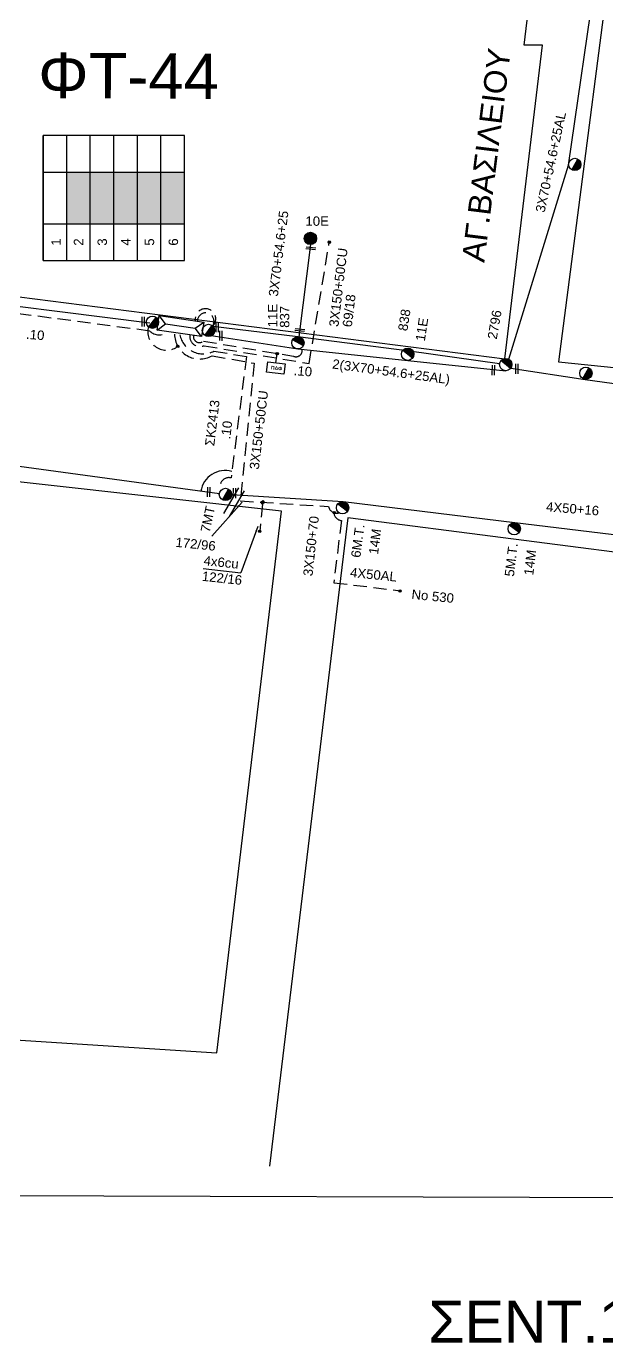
# Model space of a CAD drawing. Header units: millimetres. Extents: x 3156 to 5307, y 1191 to 2273.
# Drawn here: x 4708.8 to 4819.7, y 1211.3 to 1462.9 of the extents above; entities that cross this region are included whole.
import ezdxf
from ezdxf.enums import TextEntityAlignment as Align

# ---------------------------------------------------------------- set-up
doc = ezdxf.new("R2010")
doc.units = ezdxf.units.MM
doc.linetypes.add('DASHED', pattern=[19.05, 12.7, -6.35])
for name, color, linetype in [('Pillar Δημοτικού Φωτισμού', 7, 'Continuous'), ('Άγνωστα', 7, 'Continuous'), ('Ασφαλειοκιβώτια Χ.Τ 6 αναχωρήσεων', 7, 'Continuous'), ('Επιγραφές - Σχήματα', 7, 'Continuous'), ('Καλώδια ΧΤ   3x150+50CU', 7, 'DASHED'), ('Καλώδια ΧΤ   3x150+70AL', 7, 'DASHED'), ('Καλώδια ΧΤ   4x50AL', 7, 'DASHED'), ('Μηχανική τομή', 7, 'Continuous'), ('Στύλος Ξύλινος', 7, 'Continuous'), ('Στύλος Ξύλινος @ 1', 7, 'Continuous'), ('Στύλος ΦΜ', 7, 'Continuous'), ('Στύλος ΦΜ @ 1', 7, 'Continuous'), ('Συνδέσεις', 7, 'Continuous'), ('Συνεστραμμένα ΧΤ   3x70+54.6+25 AL', 7, 'SYN_LINE'), ('Τομή', 7, 'Continuous'), ('Υποσταθμός εναέριος 2 στύλων', 7, 'Continuous'), ('Υποσταθμός πόλεως', 7, 'Continuous'), ('Υπόβαθρο ΔΕΗ', 7, 'Continuous'), ('Υπόγεια Καλώδια Δικτύου ΧΤ   .10', 7, 'DASHED'), ('Υπόγεια καλώδια Παροχών ΧΤ   .075', 7, 'DASHED'), ('Υπόγεια καλώδια Παροχών ΧΤ   4x50AL', 7, 'DASHED'), ('Υπόγεια καλώδια Παροχών ΧΤ   4x6', 7, 'DASHED')]:
    doc.layers.add(name, color=color, linetype=linetype)
doc.styles.add('arial', font='arial.ttf')
doc.styles.get("Standard").update_dxf_attribs({"font": 'arial.ttf'})
doc.linetypes.add('SYN_LINE', pattern='A,0.5,-0.0001,["/\\/\\/\\/",Standard,S=0.1,R=0,X=0,Y=-0.05],-0.25', length=0.7501)
doc.dimstyles.new('ISO-25', dxfattribs={"dimtxt": 2.5, "dimasz": 2.5, "dimexe": 1.25, "dimexo": 0.625, "dimtad": 1, "dimtxsty": 'Standard', "dimcen": 2.5, "dimadec": 0, "dimazin": 0, "dimtfac": 1, "dimtmove": 0, "dimatfit": 3, "dimfxl": 1, "dimarcsym": 0})

# ---------------------------------------------------------------- blocks, each defined once
blk = doc.blocks.new('ΥΠΑΡΧΩΝ ΤΣΙΜΕΝΤΕΝΙΟΣ ΣΤΥΛΟΣ')
at = {"layer": 'Στύλος ΦΜ'}
blk.add_hatch(color=7, dxfattribs=at).paths.add_polyline_path([(-1.29, -2.28, 0.574793), (2.62, 0, 0.268822), (1.3, 2.27)])
at = {"layer": 'Στύλος ΦΜ', "color": 7}
blk.add_line((-1.29, -2.28), (1.3, 2.27), dxfattribs=at)
blk.add_circle((0, 0), 2.62, dxfattribs=at)
at = {"layer": 'Στύλος ΦΜ', "flags": 4}
for tag, p in [('ΑΡΙΘΜΟΣ', (-4.68, 8.05)), ('ΤΥΠΟΣ', (-4.91, 3.03))]:
    blk.add_attdef(tag, p, '', height=4, dxfattribs=at)
blk = doc.blocks.new('ΥΠΑΡΧΩΝ ΞΥΛΙΝΟΣ ΣΤΥΛΟΣ')
at = {"layer": 'Στύλος Ξύλινος'}
h = blk.add_hatch(color=7, dxfattribs=at)
h.paths.add_polyline_path([(-2.62, 0, 0.270008), (-1.29, -2.28), (1.3, 2.27, 0.576266)])
h.paths.add_polyline_path([(-1.29, -2.28, 0.574793), (2.62, 0, 0.268822), (1.3, 2.27)])
at = {"layer": 'Στύλος Ξύλινος', "color": 7}
blk.add_line((-1.29, -2.28), (1.3, 2.27), dxfattribs=at)
blk.add_circle((0, 0), 2.62, dxfattribs=at)
at = {"layer": 'Στύλος Ξύλινος', "flags": 4}
for tag, p in [('ΑΡΙΘΜΟΣ', (-4.91, 8.6)), ('ΤΥΠΟΣ', (-4.85, 3.39))]:
    blk.add_attdef(tag, p, '', height=4, dxfattribs=at)
blk = doc.blocks.new('ΥΠΟΣΤΑΘΜΟΣ ΕΝΑΕΡΙΟΣ ΕΠΙ 2 ΣΤΥΛΩΝ')
at = {"layer": 'Υποσταθμός εναέριος 2 στύλων', "linetype": 'Continuous'}
for points in [[(-11.97, -2.11, 0.574793), (-8.45, -0.07, 0.268822), (-9.64, 1.98)], [(9.68, -2.15, 0.574793), (13.19, -0.1, 0.268822), (12.01, 1.95)]]:
    blk.add_hatch(color=256, dxfattribs=at).paths.add_polyline_path(points)
for p, q in [((-11.97, -2.11), (-9.64, 1.98)), ((9.68, -2.15), (12.01, 1.95))]:
    blk.add_line(p, q, dxfattribs=at)
for centre in [(-10.81, -0.07), (10.84, -0.1)]:
    blk.add_circle(centre, 2.36, dxfattribs=at)
at = {"layer": 'Υποσταθμός πόλεως', "linetype": 'Continuous', "ltscale": 40}
blk.add_lwpolyline([(-8.57, 2.82), (8.57, 2.82), (8.57, -2.82), (-8.57, -2.82)], close=True, dxfattribs=at)
for points in [[(-5.75, 0), (-8.57, 2.82)], [(-8.57, -2.82), (-5.75, 0)], [(-5.75, 0), (5.75, 0)], [(5.75, 0), (8.57, 2.82)], [(8.57, -2.82), (5.75, 0)]]:
    blk.add_lwpolyline(points, dxfattribs=at)
at = {"layer": 'Υποσταθμός εναέριος 2 στύλων', "ltscale": 40, "flags": 1}
for tag, p in [('ΜΕΤΑΣΧΗΜΑΤΙΣΜΟΣ', (14.09, 2.51)), ('ΙΣΧΥΣ', (14.07, -0.28)), ('ΑΡΙΘΜΟΣ', (14.19, -3))]:
    blk.add_attdef(tag, p, '', height=1.8, dxfattribs=at)
blk = doc.blocks.new('ΜΗΧΑΝΙΚΗ ΤΟΜΗ')
at = {"layer": 'Μηχανική τομή', "ltscale": 40}
for p, q in [((-1.89, 0.78), (1.89, 0.78)), ((1.89, 0), (-1.89, 0))]:
    blk.add_line(p, q, dxfattribs=at)
blk = doc.blocks.new('ΤΟΜΗ')
at = {"layer": 'Τομή', "ltscale": 40}
for p, q in [((-5.68, 0), (5.68, 0)), ((5.68, -2.33), (-5.68, -2.33))]:
    blk.add_line(p, q, dxfattribs=at)
blk = doc.blocks.new('ΑΣΦΑΛΕΙΟΚΙΒΩΤΙΟ ΥΠΟΣΤΑΘΜΟΥ 6 ΑΝΑΧΩΡΗΣΕΩΝ')
at = {"layer": 'Ασφαλειοκιβώτια Χ.Τ 6 αναχωρήσεων', "ltscale": 40}
for p, q in [((-23.91, 27), (23.91, 27)), ((-9.83, 27), (-9.83, -27)), ((9.83, 27), (9.83, -27)), ((-23.91, 18), (23.91, 18)), ((-23.91, 9), (23.91, 9)), ((-23.91, 0), (23.91, 0)), ((-23.91, -9), (23.91, -9)), ((-23.91, -18), (23.91, -18))]:
    blk.add_line(p, q, dxfattribs=at)
at = {"layer": 'Ασφαλειοκιβώτια Χ.Τ 6 αναχωρήσεων'}
blk.add_lwpolyline([(-23.91, -27), (23.91, -27), (23.91, 27), (-23.91, 27)], close=True, dxfattribs=at)
for s, p in [('1', (-18.23, 20.26)), ('2', (-18.23, 11.69)), ('3', (-18.23, 2.62)), ('4', (-18.23, -6.41)), ('5', (-18.23, -15.42)), ('6', (-18.23, -24.55))]:
    blk.add_text(s, height=3.6, dxfattribs=at).set_placement(p)
at = {"layer": 'Ασφαλειοκιβώτια Χ.Τ 6 αναχωρήσεων', "ltscale": 40}
for tag, height, p in [('ΟΝΟΜΑ', 5, (-0.27, 31.68)), ('ΚΕΙΜΕΝΟ 1', 2, (16.95, 22.41)), ('ΚΕΙΜΕΝΟ 2', 2, (16.95, 13.71)), ('ΚΕΙΜΕΝΟ 3', 2, (16.95, 4.31)), ('ΚΕΙΜΕΝΟ 4', 2, (16.95, -4.67)), ('ΚΕΙΜΕΝΟ 5', 2, (16.95, -13.51)), ('ΚΕΙΜΕΝΟ 6', 2, (16.95, -22.43)), ('ΣΧ', 2, (-0.21, -29.21))]:
    blk.add_attdef(tag, text='', height=height, dxfattribs=at).set_placement(p, align=Align.MIDDLE_CENTER)
blk = doc.blocks.new('PILLAR ΔΗΜΟΤΙΚΟΥ ΦΩΤΙΣΜΟΥ')
at = {"layer": 'Pillar Δημοτικού Φωτισμού', "ltscale": 40}
for p, q in [((-3.64, 2), (3.07, 2)), ((-3.64, -2), (-3.64, 2)), ((3.07, 2), (3.07, -2)), ((3.07, -2), (-3.64, -2))]:
    blk.add_line(p, q, dxfattribs=at)
at = {"layer": 'Pillar Δημοτικού Φωτισμού', "insert": (-2.13, 0.69), "char_height": 1.3575, "width": 109.961, "attachment_point": 1}
blk.add_mtext('{\\fArial|b1|i0|c161|p34;ΠΔΦ}', dxfattribs=at)
blk = doc.blocks.new('_ΣΥΝΔΕΣΗ')
at = {"layer": 'Συνδέσεις', "linetype": 'SYN_LINE', "ltscale": 40}
blk.add_hatch(color=256, dxfattribs=at).paths.add_polyline_path([(0.5, -0.01, 1), (-0.5, -0.01, 1)])
at = {"layer": 'Συνδέσεις'}
blk.add_circle((0, -0.01), 0.5, dxfattribs=at)
blk = doc.blocks.new('TSONTA XT1')
at = {"ltscale": 40}
h = blk.add_hatch(color=256, dxfattribs=at)
h.dxf.hatch_style = 1
h.paths.add_polyline_path([(595.96, 2487.66), (597.07, 2488.77), (595.96, 2489.87), (594.85, 2488.77)])
blk.add_lwpolyline([(594.85, 2488.77), (595.96, 2489.87), (597.07, 2488.77), (595.96, 2487.66)], close=True, dxfattribs=at)

msp = doc.modelspace()

# ---------------------------------------------------------------- hatches: boundary and pattern name
at = {"layer": 'Ασφαλειοκιβώτια Χ.Τ 6 αναχωρήσεων'}
for color, points in [(85, [(4720.98, 1435), (4716.48, 1435), (4716.48, 1425.17), (4720.98, 1425.17)]), (2, [(4725.48, 1435), (4720.98, 1435), (4720.98, 1425.17), (4725.48, 1425.17)]), (1, [(4729.98, 1435), (4725.48, 1435), (4725.48, 1425.17), (4729.98, 1425.17)]), (6, [(4734.48, 1435), (4729.98, 1435), (4729.98, 1425.17), (4734.48, 1425.17)]), (151, [(4738.98, 1435), (4734.48, 1435), (4734.48, 1425.17), (4738.98, 1425.17)])]:
    msp.add_hatch(color=color, dxfattribs=at).paths.add_polyline_path(points)

# ---------------------------------------------------------------- linework, layer by layer
at = {"layer": 'Άγνωστα', "color": 1}
msp.add_lwpolyline([(4441.2, 1461.85), (4458.54, 1452.19), (4504.19, 1425.49), (4533.3, 1411.29), (4580.67, 1398.8), (4625.28, 1388.42), (4690.06, 1381.18), (4745.65, 1373.59)], dxfattribs=at)
at = {"layer": 'Άγνωστα', "color": 2, "linetype": 'SYN_LINE', "ltscale": 15}
msp.add_lwpolyline([(4763.04, 1421.18), (4760.82, 1403.57)], dxfattribs=at)
at = {"layer": 'Άγνωστα', "color": 151}
msp.add_lwpolyline([(4732.39, 1406.15), (4689.81, 1411.48)], dxfattribs=at)
at = {"layer": 'Άγνωστα', "color": 1, "linetype": 'DASHED', "ltscale": 0.2}
msp.add_lwpolyline([(4738.12, 1403.93, 0.508945), (4744.61, 1400.82), (4750.81, 1399.77), (4747.9, 1376.59, 0.616292), (4745.91, 1374.18, -4.936509)], format="xyb", dxfattribs=at)
at = {"layer": 'Άγνωστα', "color": 85}
msp.add_lwpolyline([(4801.32, 1397.57), (4815.52, 1395.41), (4839.18, 1392.15), (4866.08, 1387.93), (4889.52, 1383.53)], dxfattribs=at)
at = {"layer": 'Άγνωστα', "color": 27}
msp.add_lwpolyline([(4748, 1373.43), (4769.33, 1372.06), (4802.13, 1368.04), (4824.71, 1365.33), (4851.16, 1361.87), (4879.65, 1357.37), (4895.7, 1354.65)], dxfattribs=at)
at = {"layer": 'Καλώδια ΧΤ   3x150+50CU', "linetype": 'DASHED', "ltscale": 0.2}
msp.add_lwpolyline([(4740, 1403.93, 0.590039), (4742.74, 1401.85), (4762.79, 1398.45), (4766.65, 1421.63)], format="xyb", dxfattribs=at)
at = {"layer": 'Καλώδια ΧΤ   3x150+50CU', "color": 151, "ltscale": 0.2}
msp.add_lwpolyline([(4737.07, 1404.08, 0.567887), (4744.25, 1399.91), (4752.31, 1398.51), (4749.63, 1372.2), (4766.49, 1371.11, 0.411136), (4768.57, 1369.88)], format="xyb", dxfattribs=at)
at = {"layer": 'Καλώδια ΧΤ   3x150+50CU', "color": 2, "ltscale": 0.2}
msp.add_lwpolyline([(4740.7, 1403.8, 0.706474), (4742.59, 1402.73), (4759.8, 1399.84, 0.683513), (4761.39, 1401.47)], format="xyb", dxfattribs=at)
msp.add_lwpolyline([(4756.47, 1398.56), (4756.69, 1400.32)], dxfattribs=at)
at = {"layer": 'Καλώδια ΧΤ   3x150+50CU', "color": 6, "ltscale": 0.2}
msp.add_arc((4743, 1406.96), 1.96, 304.6788, 192.083, dxfattribs=at)
at = {"layer": 'Καλώδια ΧΤ   3x150+50CU', "color": 85, "ltscale": 0.2}
msp.add_arc((4743.04, 1406.53), 1.59, 312.4796, 184.7178, dxfattribs=at)
at = {"layer": 'Καλώδια ΧΤ   3x150+50CU', "color": 151, "ltscale": 0.2}
msp.add_arc((4735.53, 1404.55), 3.56, 164.6055, 309.2292, dxfattribs=at)
at = {"layer": 'Καλώδια ΧΤ   3x150+50CU', "linetype": 'Continuous', "ltscale": 0.2}
msp.add_arc((4746.7, 1373.37), 4.62, 73.1348, 171.8785, dxfattribs=at)
at = {"layer": 'Καλώδια ΧΤ   3x150+70AL', "color": 151, "ltscale": 0.2}
msp.add_lwpolyline([(4767.54, 1369.94, 0.380477), (4768.96, 1368.45), (4767.52, 1356.56)], format="xyb", dxfattribs=at)
at = {"layer": 'Καλώδια ΧΤ   4x50AL', "color": 151, "ltscale": 0.2}
msp.add_lwpolyline([(4767.52, 1356.56), (4780.2, 1355.03)], dxfattribs=at)
at = {"layer": 'Συνεστραμμένα ΧΤ   3x70+54.6+25 AL', "color": 6, "ltscale": 20}
for points in [[(4800.94, 1399.26), (4812.37, 1436.35), (4817.77, 1473.73), (4813.59, 1505.42)], [(4744.43, 1405.58), (4760.67, 1403.58), (4781.95, 1400.84), (4799.19, 1398.43)]]:
    msp.add_lwpolyline(points, dxfattribs=at)
at = {"layer": 'Συνεστραμμένα ΧΤ   3x70+54.6+25 AL', "color": 85, "ltscale": 20}
msp.add_lwpolyline([(4744.11, 1403.8), (4760.67, 1401.23), (4781.63, 1399.04), (4800.36, 1397.06)], dxfattribs=at)
at = {"layer": 'Υπόβαθρο ΔΕΗ', "linetype": 'Continuous', "ltscale": 0.2}
msp.add_line((3229.69, 1244.31), (5245.14, 1237.65), dxfattribs=at)
at = {"layer": 'Υπόβαθρο ΔΕΗ'}
for points in [[(4453.45, 1493.55), (4544.29, 1444.13), (4617.51, 1422.63), (4800.19, 1399.34), (4807.37, 1459.28), (4803.88, 1459.28), (4808.53, 1498.17), (4750.58, 1492.2), (4709.2, 1485.25), (4622.98, 1477.86), (4455.39, 1499.59, 1.059957), (4453.45, 1493.55, 888.087625)], [(4855.61, 1245.88), (4943.12, 1294.26), (4916.48, 1344, 0.153736), (4896.99, 1352.56), (4833.5, 1360.78), (4770.21, 1368.98), (4755.21, 1245.04)]]:
    msp.add_lwpolyline(points, format="xyb", dxfattribs=at)
for points in [[(4823.52, 1499.62), (4810.46, 1398.74), (4838.48, 1395.89), (4843.59, 1445.68)], [(4581.71, 1394.75), (4562.37, 1278.5), (4745.17, 1266.73), (4757.51, 1370.22), (4615.11, 1386.1), (4581.71, 1394.75)], [(4742.56, 1359.27), (4749.72, 1358.47)]]:
    msp.add_lwpolyline(points, dxfattribs=at)
at = {"layer": 'Υπόγεια Καλώδια Δικτύου ΧΤ   .10', "color": 151, "ltscale": 0.2}
msp.add_lwpolyline([(4735.75, 1404.54, -0.403961), (4732.37, 1404.65), (4691.05, 1410.1, -0.944492), (4688.81, 1410.71)], format="xyb", dxfattribs=at)
at = {"layer": 'Υπόγεια καλώδια Παροχών ΧΤ   4x6', "color": 151, "linetype": 'DASHED', "ltscale": 0.2}
msp.add_lwpolyline([(4753.91, 1371.59), (4753.36, 1366.39)], dxfattribs=at)

# ---------------------------------------------------------------- block references
at = {"layer": 'Pillar Δημοτικού Φωτισμού', "xscale": 0.5, "yscale": 0.5, "zscale": 0.5, "rotation": 353.1223997849208}
msp.add_blockref('PILLAR ΔΗΜΟΤΙΚΟΥ ΦΩΤΙΣΜΟΥ', (4756.58, 1397.56), dxfattribs=at)
at = {"layer": 'Ασφαλειοκιβώτια Χ.Τ 6 αναχωρήσεων', "xscale": 0.5, "yscale": 0.5, "zscale": 0.5, "rotation": 90}
msp.add_blockref('ΑΣΦΑΛΕΙΟΚΙΒΩΤΙΟ ΥΠΟΣΤΑΘΜΟΥ 6 ΑΝΑΧΩΡΗΣΕΩΝ', (4725.48, 1430.08), dxfattribs=at)
at = {"layer": 'Μηχανική τομή'}
for p, xscale, yscale, zscale, rotation in [((4763.1, 1420.27), 0.4999999999987349, 0.4999999999987349, 0.4999999999987349, 353.3671422615492), ((4730.9, 1406.45), 0.4999999999987897, 0.4999999999987897, 0.4999999999987897, 268.8941481463506), ((4745.04, 1405.38), 0.4999999999987898, 0.4999999999987898, 0.4999999999987898, 268.8941481463506), ((4745.74, 1403.76), 0.4999999999987897, 0.4999999999987897, 0.4999999999987897, 268.8941481463506), ((4761, 1404.67), 0.4999999999987349, 0.4999999999987349, 0.4999999999987349, 353.3671422615492), ((4797.79, 1397.19), 0.4999999999987897, 0.4999999999987897, 0.4999999999987897, 268.8941481463506), ((4802.29, 1397.45), 0.4999999999987897, 0.4999999999987897, 0.4999999999987897, 268.8941481463506), ((4743.41, 1373.89), 0.4999999999987899, 0.4999999999987899, 0.4999999999987899, 268.8941481463506), ((4748.33, 1373.67), 0.4999999999987899, 0.4999999999987899, 0.4999999999987899, 268.8941481463506)]:
    msp.add_blockref('ΜΗΧΑΝΙΚΗ ΤΟΜΗ', p, dxfattribs=dict(at, xscale=xscale, yscale=yscale, zscale=zscale, rotation=rotation))
at = {"layer": 'Στύλος Ξύλινος @ 1', "ltscale": 40}
ref = msp.add_blockref('ΥΠΑΡΧΩΝ ΞΥΛΙΝΟΣ ΣΤΥΛΟΣ', (4763.04, 1422.36), dxfattribs=dict(at, xscale=0.4499999999998181, yscale=0.4499999999998181, zscale=0.4499999999998181))
ref.add_attrib('ΤΥΠΟΣ', '10E', (4762.1, 1424.76), dxfattribs={"layer": '', "height": 1.8, "flags": 4})
at = {"layer": 'Στύλος ΦΜ @ 1', "ltscale": 40, "xscale": 0.4499999999998181, "yscale": 0.4499999999998181, "zscale": 0.4499999999998181}
for p in [(4813.56, 1436.49), (4815.69, 1396.58), (4746.82, 1373.43)]:
    msp.add_blockref('ΥΠΑΡΧΩΝ ΤΣΙΜΕΝΤΕΝΙΟΣ ΣΤΥΛΟΣ', p, dxfattribs=at)
at = {"layer": 'Στύλος ΦΜ @ 1', "ltscale": 40}
ref = msp.add_blockref('ΥΠΑΡΧΩΝ ΤΣΙΜΕΝΤΕΝΙΟΣ ΣΤΥΛΟΣ', (4760.67, 1402.41), dxfattribs=dict(at, xscale=0.4499999999998181, yscale=0.4499999999998181, zscale=0.4499999999998181, rotation=90))
ref.add_attrib('ΤΥΠΟΣ', '11E', (4756.73, 1405.36), dxfattribs={"layer": '', "height": 1.8, "rotation": 90, "flags": 4})
ref.add_attrib('ΑΡΙΘΜΟΣ', '837', (4759.02, 1405.27), dxfattribs={"layer": '', "height": 1.8, "rotation": 90, "flags": 4})
ref = msp.add_blockref('ΥΠΑΡΧΩΝ ΤΣΙΜΕΝΤΕΝΙΟΣ ΣΤΥΛΟΣ', (4781.63, 1400.22), dxfattribs=dict(at, xscale=0.4499999999997618, yscale=0.4499999999997618, zscale=0.4499999999997618, rotation=81.41081569296506))
ref.add_attrib('ΤΥΠΟΣ', '838', (4781.56, 1404.56), dxfattribs={"layer": '', "height": 1.8, "rotation": 81.4108, "flags": 4})
ref.add_attrib('ΑΡΙΘΜΟΣ', '11E', (4784.9, 1402.61), dxfattribs={"layer": '', "height": 1.8, "rotation": 81.4108, "flags": 4})
ref = msp.add_blockref('ΥΠΑΡΧΩΝ ΤΣΙΜΕΝΤΕΝΙΟΣ ΣΤΥΛΟΣ', (4800.36, 1398.24), dxfattribs=dict(at, xscale=0.4499999999997602, yscale=0.4499999999997602, zscale=0.4499999999997602, rotation=80.17307555773633))
ref.add_attrib('ΤΥΠΟΣ', '2796', (4798.64, 1402.98), dxfattribs={"layer": '', "height": 1.8, "rotation": 80.1731, "flags": 4})
ref = msp.add_blockref('ΥΠΑΡΧΩΝ ΤΣΙΜΕΝΤΕΝΙΟΣ ΣΤΥΛΟΣ', (4769.18, 1370.89), dxfattribs=dict(at, xscale=0.4499999999997609, yscale=0.4499999999997609, zscale=0.4499999999997609, rotation=82.54078945800423))
ref.add_attrib('ΤΥΠΟΣ', '6M.T.', (4772.57, 1361.25), dxfattribs={"layer": '', "height": 1.8, "rotation": 82.5408, "flags": 4})
ref.add_attrib('ΑΡΙΘΜΟΣ', '14Μ', (4775.96, 1361.87), dxfattribs={"layer": '', "height": 1.8, "rotation": 82.5408, "flags": 4})
ref = msp.add_blockref('ΥΠΑΡΧΩΝ ΤΣΙΜΕΝΤΕΝΙΟΣ ΣΤΥΛΟΣ', (4801.98, 1366.87), dxfattribs=dict(at, xscale=0.4499999999998216, yscale=0.4499999999998216, zscale=0.4499999999998216, rotation=83.2641665158638))
ref.add_attrib('ΤΥΠΟΣ', '5M.T.', (4801.93, 1357.64), dxfattribs={"layer": '', "height": 1.8, "rotation": 83.2642, "flags": 4})
ref.add_attrib('ΑΡΙΘΜΟΣ', '14M', (4805.62, 1357.87), dxfattribs={"layer": '', "height": 1.8, "rotation": 83.2642, "flags": 4})
at = {"layer": 'Συνδέσεις', "xscale": 0.4777242751394019, "yscale": 0.4777242751394019, "zscale": 0.4777242751394019}
for p in [(4766.66, 1421.64), (4737.7, 1401.75), (4756.69, 1400.32), (4767.61, 1369.94), (4753.36, 1366.39), (4780.15, 1354.96)]:
    msp.add_blockref('_ΣΥΝΔΕΣΗ', p, dxfattribs=at)
at = {"layer": 'Συνδέσεις', "xscale": 0.3075184835441075, "yscale": 0.3075184835441075, "zscale": 0.3075184835441075, "rotation": 356.2969582427052}
msp.add_blockref('TSONTA XT1', (4521.61, 620.02), dxfattribs=at)
at = {"layer": 'Τομή', "xscale": 0.49999999999976, "yscale": 0.49999999999976, "zscale": 0.49999999999976, "rotation": 239.5401890432754}
msp.add_blockref('ΤΟΜΗ', (4748.96, 1371.67), dxfattribs=at)
at = {"layer": 'Υποσταθμός εναέριος 2 στύλων', "xscale": 0.4999999999999479, "yscale": 0.4999999999999479, "zscale": 0.4999999999999479, "rotation": 351.748941048732}
msp.add_blockref('ΥΠΟΣΤΑΘΜΟΣ ΕΝΑΕΡΙΟΣ ΕΠΙ 2 ΣΤΥΛΩΝ', (4738.21, 1405.59), dxfattribs=at)

# ---------------------------------------------------------------- texts
at = {"layer": 'Άγνωστα', "ltscale": 40, "char_height": 1.8, "width": 43.5158, "attachment_point": 1, "style": 'arial'}
for s, insert, rotation in [('3Χ70+54.6+25', (4755.04, 1411.38), 82.9056), ('4X50+16', (4808.17, 1372.01), 355.3538), ('3X150+70', (4761.64, 1357.92), 83.695)]:
    msp.add_mtext(s, dxfattribs=dict(at, insert=insert, rotation=rotation))
at = {"layer": 'Καλώδια ΧΤ   3x150+50CU', "ltscale": 0.2, "char_height": 1.8, "width": 43.5158, "attachment_point": 1, "rotation": 83.1943, "style": 'arial'}
for s, insert in [('3X150+50CU', (4766.59, 1405.58)), ('69/18', (4769.16, 1405.53)), ('ΣΚ2413', (4742.88, 1382.81)), ('3X150+50CU', (4751.4, 1378.34)), ('.10', (4745.93, 1384.12))]:
    msp.add_mtext(s, dxfattribs=dict(at, insert=insert))
at = {"layer": 'Καλώδια ΧΤ   4x50AL', "ltscale": 0.2, "char_height": 1.8, "width": 43.5158, "attachment_point": 1, "rotation": 354.2945, "style": 'arial'}
for s, insert in [('172/96', (4737.38, 1365.21)), ('4X50AL', (4770.74, 1359.44)), ('Νο 530', (4782.48, 1355.27))]:
    msp.add_mtext(s, dxfattribs=dict(at, insert=insert))
at = {"layer": 'Συνεστραμμένα ΧΤ   3x70+54.6+25 AL', "ltscale": 20, "char_height": 1.8, "width": 43.5158, "attachment_point": 1, "style": 'arial'}
for s, insert, rotation in [('3X70+54.6+25AL', (4806.02, 1427.57), 77.8013), ('2(3X70+54.6+25AL)', (4767.37, 1399.3), 352.3413)]:
    msp.add_mtext(s, dxfattribs=dict(at, insert=insert, rotation=rotation))
at = {"layer": 'Υπόβαθρο ΔΕΗ', "attachment_point": 1, "style": 'arial'}
for s, insert, char_height, width, rotation in [('{\\H1.083x;ΦT-44}', (4711.05, 1457.88), 8, 92.0926, 359.6083), ('{\\H1.083x;AΓ.BΑΣIΛEΙΟΥ}', (4791.97, 1418.16), 4, 47.4753, 82.9065)]:
    msp.add_mtext(s, dxfattribs=dict(at, insert=insert, char_height=char_height, width=width, rotation=rotation))
at = {"layer": 'Υπόβαθρο ΔΕΗ', "insert": (4785.57, 1219.36), "char_height": 7.4305, "width": 85.5373, "attachment_point": 1, "style": 'arial'}
msp.add_mtext('{\\H1.083x;ΣΕΝΤ.14}', dxfattribs=at)
at = {"layer": 'Υπόγεια Καλώδια Δικτύου ΧΤ   .10', "ltscale": 0.2, "char_height": 1.8, "width": 43.5158, "attachment_point": 1, "rotation": 355.3538, "style": 'arial'}
for insert in [(4708.81, 1404.97), (4759.95, 1398.03)]:
    msp.add_mtext('.10', dxfattribs=dict(at, insert=insert))
at = {"layer": 'Υπόγεια καλώδια Παροχών ΧΤ   .075', "ltscale": 0.2, "insert": (4742.03, 1366.43), "char_height": 1.8, "width": 43.5158, "attachment_point": 1, "rotation": 78.0459, "style": 'arial'}
msp.add_mtext('7ΜΤ', dxfattribs=at)
at = {"layer": 'Υπόγεια καλώδια Παροχών ΧΤ   4x50AL', "color": 7, "ltscale": 0.2, "char_height": 1.8, "attachment_point": 1, "rotation": 354}
for s, insert in [('4x6cu', (4742.76, 1361.71)), ('122/16', (4742.43, 1358.72))]:
    msp.add_mtext_dynamic_manual_height_columns(s, width=1.8, gutter_width=12.5, heights=[0.118], dxfattribs=dict(at, insert=insert))

# ---------------------------------------------------------------- leaders
at = {"layer": 'Επιγραφές - Σχήματα', "ltscale": 40}
for points in [[(4749.98, 1371.92), (4744.24, 1365.47)], [(4753, 1367.31), (4749.72, 1358.47)]]:
    msp.add_leader(points, dimstyle='ISO-25', override={"dimasz": 1, "dimtad": 0}, dxfattribs=at)

doc.saveas('drawing.dxf')
